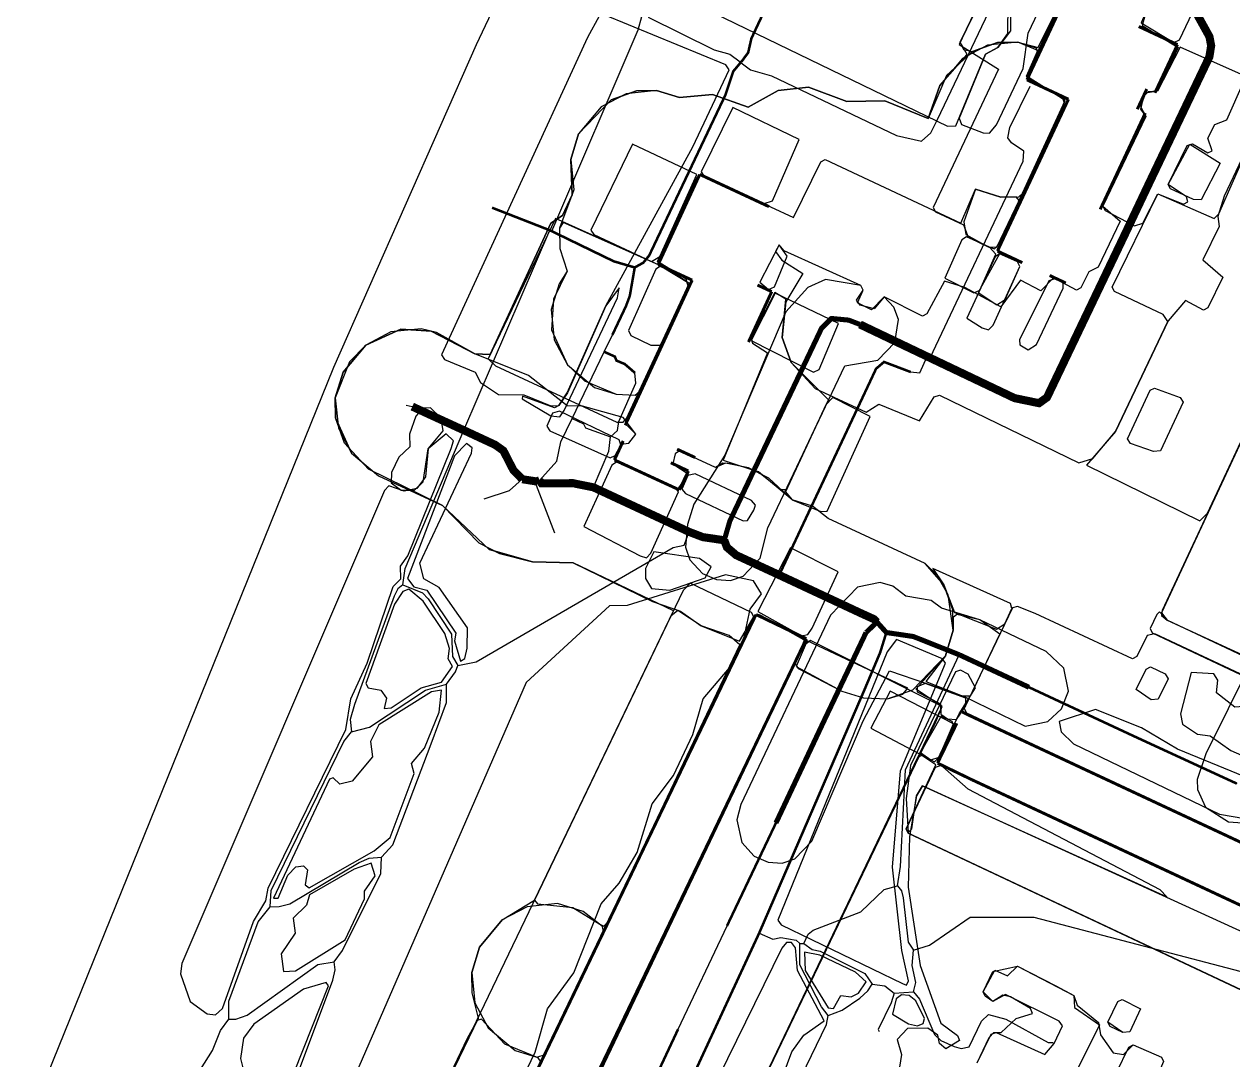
# Model space of a CAD drawing. Extents: x 1765 to 2708, y -3066 to -2278.
# Drawn here: x 1812.9 to 2051.6, y -2584.7 to -2380.2 of the extents above; entities that cross this region are included whole.
import ezdxf

# ---------------------------------------------------------------- set-up
doc = ezdxf.new("R2010")
doc.units = 0
for name, color, linetype in [('AN_AVTO_NIZKAYA', 2, 'CONTINUOUS'), ('AN_AVTO_ODIN', 4, 'CONTINUOUS'), ('AN_AVTO_VYSOKAYA', 1, 'CONTINUOUS'), ('AN_FASAD_BEZ_PODEZDA', 2, 'CONTINUOUS'), ('AN_FASAD_S_PODEZDOM', 3, 'CONTINUOUS'), ('AN_FASAD_TOREC', 40, 'CONTINUOUS'), ('AN_KONKURENCIYA', 6, 'CONTINUOUS'), ('AN_KONTROL_CHAST', 2, 'CONTINUOUS'), ('AN_KONTROL_DA', 3, 'CONTINUOUS'), ('AN_KONTROL_NET', 1, 'CONTINUOUS'), ('AN_OSI_DOROZHKA', 1, 'CONTINUOUS'), ('AN_OSI_PROEZD', 8, 'CONTINUOUS'), ('AN_OSI_TROTUAR', 30, 'CONTINUOUS'), ('AN_PESH_NIZKAYA', 2, 'CONTINUOUS'), ('AN_PESH_ODIN', 4, 'CONTINUOUS'), ('AN_PESH_VYSOKAYA', 1, 'CONTINUOUS'), ('AN_ZONA_AP', 5, 'CONTINUOUS'), ('AN_ZONA_AZH', 3, 'CONTINUOUS'), ('AN_ZONA_PP', 4, 'CONTINUOUS'), ('AN_ZONA_PZH', 2, 'CONTINUOUS'), ('AN_ZONA_PZH_TORCY', 40, 'CONTINUOUS'), ('ZEL_DEREVYA_ISPR', 94, 'CONTINUOUS'), ('ZEL_TRAVA_ISPR', 82, 'CONTINUOUS')]:
    doc.layers.add(name, color=color, linetype=linetype)

msp = doc.modelspace()

# ---------------------------------------------------------------- linework, layer by layer
at = {"layer": 'AN_AVTO_NIZKAYA', "const_width": 1}
for points in [[(1951.135, -2482.125), (1952.253, -2478.298), (1970.342, -2440.288), (1972.301, -2438.345), (1975.709, -2438.671), (1977.929, -2439.524)], [(1951.135, -2482.125), (1951.665, -2483.514), (1953.5, -2485.075), (1961.989, -2488.994)], [(1961.989, -2488.994), (1978.363, -2496.644)], [(1978.363, -2496.644), (1980.687, -2497.695), (1981.3, -2498.282)], [(1981.3, -2498.282), (1983.145, -2500.343)]]:
    msp.add_lwpolyline(points, dxfattribs=at)
at = {"layer": 'AN_AVTO_ODIN', "const_width": 0.5}
for points in [[(1954.498, -2387.703), (1955.859, -2385.872), (1956.498, -2383.057), (1970.273, -2353.744), (1971.734, -2351.912), (1973.512, -2350.873)], [(1933.463, -2428.278), (1935.144, -2427.341), (1936.313, -2425.915), (1951.338, -2394.274), (1952.936, -2389.537), (1954.302, -2387.907)], [(1954.298, -2387.707), (1954.498, -2387.703)], [(1954.302, -2387.907), (1954.298, -2387.707)], [(1931.727, -2435.92), (1932.484, -2433.902), (1933.463, -2428.278)], [(1929.048, -2441.58), (1931.727, -2435.92)], [(1958.014, -2559.717), (1978.693, -2511.945), (1981.929, -2504.271), (1983.145, -2500.343)], [(1983.145, -2500.343), (1988.465, -2501.128), (1997.548, -2504.734)], [(1997.548, -2504.734), (2011.293, -2511.141)], [(2011.293, -2511.141), (2032.215, -2520.894)], [(2032.215, -2520.894), (2052.325, -2530.164)], [(1941.955, -2594.381), (1958.014, -2559.717)]]:
    msp.add_lwpolyline(points, dxfattribs=at)
at = {"layer": 'AN_AVTO_VYSOKAYA', "const_width": 1.6}
for points in [[(2034.96, -2411.778), (2046.924, -2386.706), (2047.277, -2384.497), (2046.938, -2382.704), (2043.919, -2377.266), (2043.15, -2374.081)], [(2030.271, -2421.684), (2034.96, -2411.778)], [(1991.779, -2446.128), (2008.459, -2454.072), (2013.283, -2455.068), (2014.86, -2453.934), (2030.271, -2421.684)], [(1977.929, -2439.524), (1991.172, -2445.841)], [(1991.172, -2445.841), (1991.779, -2446.128)]]:
    msp.add_lwpolyline(points, dxfattribs=at)
at = {"layer": 'AN_FASAD_BEZ_PODEZDA', "const_width": 0.6}
for points in [[(2018.909, -2374.127), (2010.907, -2391.237)], [(2036.171, -2393.806), (2040.625, -2384.284)], [(2032.694, -2397.041), (2034.559, -2393.052)], [(2019.098, -2395.068), (2005.081, -2425.035)], [(2025.374, -2416.807), (2034.275, -2397.78)], [(1946.302, -2409.908), (1938.1, -2427.69)], [(1955.918, -2443), (1960.509, -2433.048)], [(1929.454, -2466.278), (1942.282, -2472.194)], [(1944.055, -2468.451), (1940.58, -2466.827)], [(1957.414, -2496.789), (1889.793, -2637.515)], [(1993.257, -2526.123), (2000, -2529.386)], [(2000, -2529.386), (2076.6, -2565.179)]]:
    msp.add_lwpolyline(points, dxfattribs=at)
at = {"layer": 'AN_FASAD_S_PODEZDOM', "const_width": 0.6}
for points in [[(1944.795, -2430.778), (1939.225, -2442.854)], [(1939.225, -2442.854), (1936.975, -2447.731)], [(1936.975, -2447.731), (1936.088, -2449.655)], [(1936.088, -2449.655), (1931.579, -2459.429)], [(1963.196, -2510.199), (1967.346, -2501.562)], [(1961.742, -2513.224), (1963.196, -2510.199)], [(1960.289, -2516.249), (1961.742, -2513.224)], [(1953.679, -2530.004), (1960.289, -2516.249)], [(2000, -2516.935), (1998.138, -2516.034)], [(2004.485, -2519.03), (2000, -2516.935)], [(2009.871, -2521.547), (2004.485, -2519.03)], [(2025.441, -2528.82), (2009.871, -2521.547)], [(2030.827, -2531.336), (2025.441, -2528.82)], [(1952.225, -2533.029), (1953.679, -2530.004)], [(2045.363, -2538.127), (2030.827, -2531.336)], [(1950.772, -2536.054), (1952.225, -2533.029)], [(1943.915, -2550.325), (1950.772, -2536.054)], [(2050.749, -2540.643), (2045.363, -2538.127)], [(2066.232, -2547.876), (2050.749, -2540.643)], [(1942.461, -2553.35), (1943.915, -2550.325)], [(1941.008, -2556.375), (1942.461, -2553.35)], [(1934.148, -2570.652), (1941.008, -2556.375)], [(1932.693, -2573.677), (1934.148, -2570.652)], [(1931.24, -2576.702), (1932.693, -2573.677)], [(1924.506, -2590.718), (1931.24, -2576.702)]]:
    msp.add_lwpolyline(points, dxfattribs=at)
at = {"layer": 'AN_FASAD_TOREC', "const_width": 0.6}
for points in [[(2040.625, -2384.284), (2032.973, -2380.705)], [(2010.907, -2391.237), (2019.098, -2395.068)], [(1959.975, -2416.272), (1946.302, -2409.908)], [(2005.081, -2425.035), (2009.998, -2427.335)], [(1938.1, -2427.69), (1944.795, -2430.778)], [(1960.509, -2433.048), (1957.702, -2431.753)], [(2015.388, -2429.856), (2018.573, -2431.346)], [(1931.188, -2462.517), (1929.454, -2466.278)], [(1941.82, -2464.153), (1945.4, -2465.804)], [(1942.282, -2472.194), (1944.055, -2468.451)], [(1967.346, -2501.562), (1957.414, -2496.789)], [(1997.057, -2518.268), (1993.257, -2526.123)]]:
    msp.add_lwpolyline(points, dxfattribs=at)
at = {"layer": 'AN_KONKURENCIYA'}
for points in [[(1929.822, -2453.291), (1933.577, -2453.46), (1934.478, -2452.69), (1944.191, -2431.469), (1940.045, -2428.64), (1919.335, -2419.416), (1918.608, -2420.516), (1918.695, -2424.516), (1920.125, -2428.987), (1918.513, -2431.523), (1916.954, -2436.56), (1917.584, -2442.549), (1920.192, -2447.496), (1923.512, -2450.676)], [(1978.643, -2513.268), (1983.398, -2513.415), (1986.38, -2512.517), (1987.355, -2511.328), (1967.519, -2502.002), (1965.335, -2507.052), (1974.362, -2511.943)]]:
    msp.add_lwpolyline(points, close=True, dxfattribs=at)
at = {"layer": 'AN_KONTROL_CHAST'}
for points in [[(1998.389, -2385.274), (2000.148, -2385.653), (2005.112, -2383.878), (2009.112, -2383.792), (2013.138, -2384.872), (2018.33, -2374.338), (2005.274, -2368.2), (1997.69, -2383.789)], [(2003.232, -2424.19), (2004.985, -2424.277), (2009.371, -2415.053), (2008.771, -2414.315), (2005.771, -2414.38), (2000.735, -2412.821), (1998.457, -2419.291), (1998.844, -2421.784)], [(2004.98, -2435.658), (2006.625, -2434.622), (2009.485, -2428.057), (2009.05, -2427.191), (2005.512, -2425.558), (2001.259, -2433.237)], [(1962.245, -2472.1), (1963.37, -2472.076), (1971.701, -2454.387), (1964.372, -2447.041), (1962.597, -2442.077), (1963.268, -2434.559), (1961.155, -2433.228), (1956.43, -2442.21), (1956.743, -2443.204), (1959.661, -2445.142), (1950.948, -2466.341), (1957.917, -2468.609)], [(1926.58, -2557.915), (1927.339, -2558.316), (1928.236, -2557.379), (1954.237, -2502.789), (1952.112, -2500.917), (1946.569, -2499.036), (1942, -2495.967), (1940.607, -2497.081), (1913.638, -2553.192), (1914.237, -2553.93), (1921.256, -2554.612)], [(1998.144, -2512.846), (1999.769, -2512.811), (2005.552, -2500.68), (2001.572, -2497.848), (1997.046, -2496.778), (1996.309, -2497.378), (1996.363, -2499.878), (1994.804, -2504.914), (1990.912, -2510.001)], [(1991.913, -2525.487), (1992.672, -2525.846), (1993.569, -2524.951), (1996.44, -2518.886), (1996.127, -2517.892), (1993.978, -2516.855), (1989.881, -2524.03)], [(2069.095, -2578.348), (2070.751, -2577.812), (2076.451, -2565.683), (2075.556, -2564.785), (1994.187, -2526.522), (1992.779, -2526.969), (1987.038, -2539.1), (1987.474, -2539.966)], [(1891.166, -2632.219), (1892.822, -2631.683), (1914.996, -2585.18), (1914.393, -2584.276), (1907.831, -2581.582), (1903.223, -2576.679), (1902.353, -2576.948), (1900.387, -2580.493), (1878.691, -2625.985), (1879.295, -2626.889)]]:
    msp.add_lwpolyline(points, close=True, dxfattribs=at)
at = {"layer": 'AN_KONTROL_DA'}
for points in [[(2034.874, -2375.982), (2033.638, -2380.511), (2040.735, -2384.86), (2036.71, -2393.451), (2034.837, -2393.575), (2033.94, -2394.511), (2033.327, -2397.026), (2034.36, -2398.504), (2025.904, -2416.196), (2029.303, -2419.124), (2024.955, -2428.223), (2023.099, -2429.139), (2021.541, -2432.299), (2020.675, -2432.734), (2016.121, -2430.332), (2013.675, -2432.886), (2009.628, -2430.805), (2005.739, -2436.059), (1998.653, -2432.21), (1994.624, -2430.963), (1991.137, -2437.458), (1990.271, -2437.894), (1982.684, -2434.056), (1980.734, -2436.432), (1977.968, -2435.742), (1977.28, -2434.756), (1978.57, -2432.727), (1978.134, -2431.861), (1962.978, -2424.976), (1961.952, -2423.831), (1961.229, -2425.098), (1962.517, -2426.821), (1966.66, -2429.483), (1963.279, -2435.059), (1962.597, -2442.077), (1964.372, -2447.041), (1969.069, -2452.192), (1979.174, -2456.81), (1981.641, -2455.256), (1989.717, -2458.583), (1992.616, -2453.81), (1993.61, -2453.496), (2021.162, -2466.825), (2023.896, -2466.016), (2028.366, -2460.666), (2038.735, -2438.931), (2037.788, -2437.534), (2028.186, -2433.031), (2027.75, -2432.165), (2036.773, -2413.71), (2047.885, -2418.639), (2048.782, -2417.703), (2057.049, -2399.015)], [(1927.331, -2654.449), (1992.918, -2517.962), (1994.187, -2514.933), (1988.944, -2511.544), (1994.804, -2504.914), (1996.363, -2499.878), (1995.378, -2492.896), (1993.125, -2488.942), (1990.826, -2486.741), (1971.623, -2477.817), (1968.569, -2475.382), (1964.54, -2474.135), (1957.917, -2468.609), (1952.881, -2467.05), (1950.877, -2466.926), (1949.395, -2467.792), (1942.319, -2464.443), (1941.415, -2465.046), (1940.958, -2467.057), (1944.002, -2468.993), (1941.981, -2471.954), (1930.873, -2467.192), (1929.425, -2465.806), (1930.785, -2463.15), (1932.283, -2462.993), (1933.662, -2461.212), (1931.785, -2459.251), (1931.763, -2458.251), (1944.191, -2431.469), (1937.927, -2427.102), (1945.779, -2410.424), (1946.645, -2409.988), (1964.836, -2418.391), (1970.227, -2407.394), (1971.093, -2406.958), (1997.879, -2419.553), (2000.735, -2412.821), (2005.771, -2414.38), (2009.271, -2414.304), (2010.172, -2413.535), (2018.294, -2395.85), (2017.847, -2394.442), (2011.277, -2391.374), (2010.842, -2390.508), (2013.067, -2385.457), (2009.112, -2383.792), (2003.123, -2384.422), (1998.177, -2387.03), (1993.706, -2392.379), (1991.428, -2398.848), (1982.849, -2395.365), (1975.348, -2395.527), (1967.783, -2392.689), (1961.793, -2393.319), (1955.862, -2396.615), (1948.803, -2394.1), (1942.314, -2394.74), (1937.781, -2393.337), (1933.781, -2393.424), (1928.817, -2395.199), (1922.375, -2401.925), (1920.817, -2406.961), (1921.135, -2413.958), (1919.221, -2418.001), (1916.92, -2419.552), (1904.89, -2445.45), (1901.885, -2445.306), (1893.284, -2440.823), (1887.272, -2440.453), (1880.337, -2443.604), (1875.867, -2448.954), (1874.308, -2453.99), (1874.394, -2457.99), (1877.546, -2464.926), (1882.895, -2469.396), (1895.529, -2475.293), (1904.721, -2483.932), (1913.279, -2486.415), (1921.286, -2486.576), (1936.96, -2494.241), (1942.504, -2496.122), (1946.569, -2499.036), (1954.137, -2502.041), (1957.032, -2497.101), (1958.026, -2496.788), (1967.227, -2502.008), (1910.596, -2620.793)], [(2083.933, -2396.808), (2037.634, -2495.985), (2037.488, -2496.988), (2038.592, -2497.882), (2062.593, -2508.952)]]:
    msp.add_lwpolyline(points, dxfattribs=at)
for points in [[(2043.802, -2414.892), (2039.254, -2412.781), (2038.819, -2411.915), (2043.064, -2403.903), (2049.066, -2407.692), (2045.303, -2414.902)], [(2080.588, -2554.588), (2081.744, -2554.062), (2093.705, -2528.791), (2093.257, -2527.383), (2036.149, -2500.602), (2034.655, -2500.926), (2032.619, -2505.098), (2031.753, -2505.533), (2012.551, -2496.61), (2009.018, -2495.185), (2008.024, -2495.499), (1998.531, -2515.339), (1998.967, -2516.205)], [(2035.43, -2513.625), (2032.468, -2511.604), (2034.423, -2507.56), (2035.29, -2507.124), (2038.195, -2508.479), (2038.759, -2509.467), (2036.803, -2513.512)], [(1914.141, -2584.198), (1915.797, -2583.662), (1927.279, -2559.401), (1927.09, -2558.404), (1923.274, -2555.402), (1918.237, -2553.843), (1912.248, -2554.473), (1907.302, -2557.081), (1902.831, -2562.43), (1901.273, -2567.467), (1901.902, -2573.456), (1904.511, -2578.403), (1909.86, -2582.873)]]:
    msp.add_lwpolyline(points, close=True, dxfattribs=at)
at = {"layer": 'AN_KONTROL_NET'}
for points in [[(1930.379, -2324.711), (1902.152, -2384.352), (1874.012, -2447.993), (1812.905, -2598.892)], [(1879.17, -2624.974), (1902.634, -2576.442), (1901.359, -2571.467), (1901.273, -2567.467), (1902.831, -2562.43), (1907.302, -2557.081), (1913.638, -2553.192), (1941.085, -2496.07), (1921.286, -2486.576), (1913.279, -2486.415), (1904.721, -2483.932), (1895.529, -2475.293), (1880.866, -2468.106), (1876.169, -2462.954), (1874.394, -2457.99), (1874.308, -2453.99), (1875.867, -2448.954), (1880.337, -2443.604), (1887.272, -2440.453), (1893.284, -2440.823), (1901.885, -2445.306), (1904.89, -2445.45), (1916.92, -2419.552), (1919.221, -2418.001), (1921.135, -2413.958), (1920.817, -2406.961), (1922.375, -2401.925), (1928.817, -2395.199), (1933.781, -2393.424), (1937.781, -2393.337), (1942.314, -2394.74), (1948.803, -2394.1), (1955.862, -2396.615), (1961.793, -2393.319), (1967.783, -2392.689), (1975.348, -2395.527), (1982.849, -2395.365), (1991.428, -2398.848), (1993.706, -2392.379), (1999.077, -2386.26), (1997.69, -2383.789), (2005.274, -2368.2)], [(2058.006, -2396.993), (2049.873, -2414.178), (2048.626, -2418.207), (2048.836, -2420.203), (2045.643, -2426.775), (2049.552, -2430.193), (2046.64, -2436.259), (2045.774, -2436.694), (2042.231, -2434.77), (2038.816, -2438.804), (2028.366, -2460.666), (2022.673, -2467.293), (2045.047, -2478.315), (2046.557, -2476.782), (2083.933, -2396.808)], [(2068.844, -2578.27), (1987.474, -2539.966), (1987.038, -2539.1), (1992.935, -2526.466), (1990.144, -2524.608), (1989.278, -2525.044), (1927.331, -2654.449)], [(2001.044, -2585.321), (2003.839, -2579.633), (2004.833, -2579.32), (2014.431, -2583.615), (2016.302, -2581.49), (2017.893, -2577.954), (2017.29, -2577.05), (2006.671, -2571.776), (2004.199, -2573.164), (2002.677, -2572.154), (2002.241, -2571.288), (2004.566, -2566.986), (2007.092, -2568.098), (2009.052, -2566.222), (2016.639, -2570.06), (2020.183, -2572.026), (2020.318, -2574.399), (2025.227, -2577.795), (2018.196, -2591.954)]]:
    msp.add_lwpolyline(points, dxfattribs=at)
for points in [[(2000.426, -2433.255), (2001.582, -2432.73), (2004.764, -2425.658), (2003.484, -2424.268), (1998.936, -2422.198), (1998.032, -2422.802), (1994.694, -2430.378)], [(2035.871, -2464.59), (2031.335, -2463.02), (2030.732, -2462.116), (2035.235, -2452.514), (2036.101, -2452.078), (2041.145, -2453.97), (2041.748, -2454.874), (2037.245, -2464.477)], [(1970.218, -2476.43), (1971.468, -2476.403), (1979.943, -2457.71), (1972.608, -2453.95), (1971.222, -2455.398), (1963.256, -2472.579), (1964.54, -2474.135)], [(2004.863, -2499.694), (2006.508, -2498.658), (2007.944, -2495.626), (2007.63, -2494.632), (1992.348, -2487.708), (1994.501, -2490.913), (1996.62, -2496.371)], [(2053.082, -2508.658), (2054.727, -2507.622), (2054.892, -2505.617), (2038.592, -2497.882), (2037.056, -2496.247), (2036.566, -2496.758), (2035.209, -2499.539), (2035.645, -2500.405)], [(1995.241, -2517.411), (1996.994, -2517.498), (1998.854, -2514.832), (1998.821, -2513.332), (1990.837, -2510.419), (1989.225, -2511.038), (1989.247, -2512.038), (1993.843, -2514.44), (1993.886, -2516.44)], [(2029.845, -2579.28), (2026.883, -2577.259), (2028.838, -2573.215), (2029.705, -2572.779), (2033.329, -2574.619), (2031.218, -2579.167)], [(2034.094, -2590.694), (2028.599, -2587.227), (2031.033, -2582.172), (2031.899, -2581.737), (2037.454, -2584.16), (2037.89, -2585.026), (2035.467, -2590.581)]]:
    msp.add_lwpolyline(points, close=True, dxfattribs=at)
at = {"layer": 'AN_OSI_DOROZHKA'}
for points in [[(1917.1, -2421.128), (1934.15, -2381.339), (1934.893, -2378.721)], [(1991.779, -2446.128), (2010.15, -2407.311), (2010.307, -2405.307), (2007.87, -2403.658), (2007.148, -2402.673), (2007.505, -2400.665), (2011.53, -2392.473)], [(1899.74, -2460.423), (1916.696, -2420.936)], [(1927.419, -2444.917), (1929.541, -2445.872), (1929.858, -2446.666), (1931.473, -2447.331), (1933.512, -2449.088)], [(1987.937, -2448.912), (1989.741, -2449.074), (1991.172, -2445.841)], [(1961.989, -2488.994), (1981.119, -2448.259), (1982.691, -2446.925), (1987.937, -2448.912)], [(1928.682, -2461.699), (1930.056, -2460.469), (1930.317, -2458.662), (1933.656, -2451.086), (1933.512, -2449.088)], [(1921.1, -2458.061), (1923.324, -2459.113), (1923.741, -2459.905), (1928.682, -2461.699)], [(1887.691, -2490.899), (1888.122, -2487.688), (1899.74, -2460.423)], [(1925.296, -2471.677), (1928.343, -2464.508), (1928.682, -2461.699)], [(1898.542, -2506.873), (1902.127, -2506.096), (1941.06, -2483.543), (1943.252, -2483.095), (1944.196, -2480.474)], [(1887.691, -2490.899), (1886.709, -2491.721), (1885.939, -2493.138), (1878.097, -2514.519), (1877.261, -2517.538), (1877.513, -2519.934)], [(1887.691, -2490.899), (1891.528, -2492.517), (1892.654, -2493.694), (1897.308, -2500.697), (1897.503, -2505.095), (1898.542, -2506.873)], [(1979.143, -2500.329), (1981.3, -2498.282)], [(1985.326, -2550.322), (1985.944, -2546.506), (1986.933, -2527.475), (1997.548, -2504.734)], [(1896.32, -2510.523), (1898.068, -2508.084), (1898.542, -2506.873)], [(1877.513, -2519.934), (1881.096, -2519.056), (1892.143, -2511.714), (1896.32, -2510.523)], [(1883.452, -2544.719), (1885.7, -2542.269), (1893.272, -2522.295), (1896.298, -2514.126), (1896.32, -2510.523)], [(1861.451, -2554.499), (1861.682, -2551.293), (1876.054, -2521.867), (1877.513, -2519.934)], [(1861.451, -2554.499), (1863.251, -2554.46), (1865.341, -2553.915), (1879.071, -2545.714), (1881.054, -2544.871), (1883.452, -2544.719)], [(1874.092, -2565.332), (1875.744, -2563.095), (1883.321, -2547.923), (1883.452, -2544.719)], [(1966.862, -2561.727), (1967.723, -2559.907), (1968.706, -2559.085), (1978.133, -2555.48), (1982.741, -2551.078), (1985.326, -2550.322)], [(1985.326, -2550.322), (1986.147, -2551.305), (1986.478, -2552.698), (1987.468, -2561.481), (1988.502, -2563.06)], [(1853.326, -2576.686), (1853.348, -2573.084), (1859.114, -2557.451), (1861.451, -2554.499)], [(1988.502, -2563.06), (1991.683, -2562.091), (1999.667, -2556.515), (2012.274, -2556.543), (2076.069, -2573.274), (2080.071, -2573.288)], [(1958.014, -2559.717), (1960.74, -2560.858), (1962.334, -2560.524), (1965.347, -2561.059), (1966.062, -2561.744)], [(1971.672, -2575.93), (1970.335, -2574.258), (1966.053, -2565.946), (1966.062, -2561.744)], [(1966.062, -2561.744), (1966.862, -2561.727)], [(1966.862, -2561.727), (1968.488, -2562.892), (1970.097, -2563.257), (1978.897, -2567.67), (1980.342, -2569.74)], [(1988.48, -2571.265), (1988.941, -2569.454), (1988.267, -2566.067), (1988.502, -2563.06)], [(1853.326, -2576.686), (1854.726, -2576.656), (1856.911, -2575.908), (1870.902, -2565.901), (1874.092, -2565.332)], [(1856.672, -2611.132), (1857.855, -2610.306), (1858.729, -2609.086), (1864.316, -2594.458), (1873.87, -2568.939), (1874.326, -2566.928), (1874.092, -2565.332)], [(1971.672, -2575.93), (1974.45, -2574.87), (1977.901, -2572.494), (1979.47, -2571.059), (1980.342, -2569.74)], [(1980.342, -2569.74), (1982.851, -2570.086), (1984.684, -2571.547)], [(1984.684, -2571.547), (1984.125, -2573.46), (1981.537, -2578.718), (1981.746, -2579.114)], [(1984.684, -2571.547), (1988.48, -2571.265)], [(1988.48, -2571.265), (1989.712, -2572.739), (1992.663, -2579.679), (1993.889, -2580.853), (1996.518, -2582.097), (1997.926, -2582.466), (1999.52, -2582.132), (2001.912, -2577.078), (2003.284, -2575.747), (2006.706, -2576.674), (2015.11, -2581.295), (2016.11, -2581.273)], [(1845.707, -2589.858), (1850.058, -2582.86), (1851.674, -2578.923), (1853.326, -2576.686)], [(1960.918, -2596.873), (1962.499, -2595.939), (1971.31, -2577.739), (1971.672, -2575.93)]]:
    msp.add_lwpolyline(points, dxfattribs=at)
at = {"layer": 'AN_OSI_PROEZD'}
for points in [[(1954.498, -2387.703), (1955.859, -2385.872), (1956.498, -2383.057), (1970.273, -2353.744), (1971.734, -2351.912), (1973.512, -2350.873)], [(1954.502, -2387.903), (1956.332, -2389.264), (1960.461, -2390.475), (1985.128, -2402.249), (1990.054, -2403.343), (1991.92, -2401.702), (1993.263, -2399.071), (2006.087, -2372.08), (2007.292, -2367.652)], [(2034.96, -2411.778), (2046.924, -2386.706), (2047.277, -2384.497), (2046.938, -2382.704), (2043.919, -2377.266), (2043.15, -2374.081)], [(1936.098, -2378.895), (1949.143, -2385.317), (1952.263, -2386.15), (1954.298, -2387.707)], [(1933.463, -2428.278), (1935.144, -2427.341), (1936.313, -2425.915), (1951.338, -2394.274), (1952.936, -2389.537), (1954.302, -2387.907)], [(1954.298, -2387.707), (1954.498, -2387.703)], [(1954.302, -2387.907), (1954.298, -2387.707)], [(1954.302, -2387.907), (1954.502, -2387.903)], [(1954.502, -2387.903), (1954.498, -2387.703)], [(2030.271, -2421.684), (2034.96, -2411.778)], [(1905.293, -2416.48), (1916.696, -2420.936)], [(1916.696, -2420.936), (1917.1, -2421.128)], [(1917.1, -2421.128), (1929.335, -2427.067), (1933.463, -2428.278)], [(1991.779, -2446.128), (2008.459, -2454.072), (2013.283, -2455.068), (2014.86, -2453.934), (2030.271, -2421.684)], [(1931.727, -2435.92), (1932.484, -2433.902), (1933.463, -2428.278)], [(1929.048, -2441.58), (1931.727, -2435.92)], [(1951.135, -2482.125), (1952.253, -2478.298), (1970.342, -2440.288), (1972.301, -2438.345), (1975.709, -2438.671), (1977.929, -2439.524)], [(1977.929, -2439.524), (1991.172, -2445.841)], [(1927.419, -2444.917), (1929.048, -2441.58)], [(1921.1, -2458.061), (1927.419, -2444.917)], [(1991.172, -2445.841), (1991.779, -2446.128)], [(1888.327, -2455.467), (1889.533, -2455.741)], [(1889.533, -2455.741), (1899.74, -2460.423)], [(1914.661, -2470.306), (1918.081, -2466.53), (1918.899, -2462.711), (1921.1, -2458.061)], [(1899.74, -2460.423), (1905.905, -2463.292), (1907.531, -2464.457), (1909.515, -2468.316), (1911.254, -2470.08)], [(1903.734, -2473.944), (1908.701, -2472.336), (1911.254, -2470.08)], [(1911.254, -2470.08), (1914.065, -2470.519)], [(1914.065, -2470.519), (1914.661, -2470.306)], [(1917.688, -2480.746), (1914.082, -2471.319), (1914.065, -2470.519)], [(1914.661, -2470.306), (1915.074, -2470.898), (1921.276, -2470.864), (1925.296, -2471.677)], [(1925.296, -2471.677), (1944.196, -2480.474)], [(1944.196, -2480.474), (1946.92, -2481.515), (1951.135, -2482.125)], [(1951.135, -2482.125), (1951.665, -2483.514), (1953.5, -2485.075), (1961.989, -2488.994)], [(1961.989, -2488.994), (1978.363, -2496.644)], [(1978.363, -2496.644), (1980.687, -2497.695), (1981.3, -2498.282)], [(1981.3, -2498.282), (1983.145, -2500.343)], [(1958.014, -2559.717), (1978.693, -2511.945), (1981.929, -2504.271), (1983.145, -2500.343)], [(1983.145, -2500.343), (1988.465, -2501.128), (1997.548, -2504.734)], [(1997.548, -2504.734), (2011.293, -2511.141)], [(2011.293, -2511.141), (2032.215, -2520.894)], [(2032.215, -2520.894), (2052.325, -2530.164)], [(1941.955, -2594.381), (1958.014, -2559.717)]]:
    msp.add_lwpolyline(points, dxfattribs=at)
at = {"layer": 'AN_OSI_TROTUAR'}
for points in [[(1970.72, -2518.02), (1979.143, -2500.329)], [(1961.346, -2537.933), (1970.72, -2518.02)], [(1951.679, -2558.253), (1961.346, -2537.933)], [(1942.015, -2578.672), (1951.679, -2558.253)], [(1936.511, -2592.498), (1936.851, -2589.689), (1942.015, -2578.672)]]:
    msp.add_lwpolyline(points, dxfattribs=at)
at = {"layer": 'AN_PESH_NIZKAYA', "const_width": 1}
for points in [[(1979.143, -2500.329), (1981.3, -2498.282)], [(1981.3, -2498.282), (1983.145, -2500.343)], [(1970.72, -2518.02), (1979.143, -2500.329)], [(1983.145, -2500.343), (1988.465, -2501.128), (1997.548, -2504.734)], [(1997.548, -2504.734), (2011.293, -2511.141)], [(1961.346, -2537.933), (1970.72, -2518.02)]]:
    msp.add_lwpolyline(points, dxfattribs=at)
at = {"layer": 'AN_PESH_ODIN', "const_width": 0.5}
for points in [[(1905.293, -2416.48), (1916.696, -2420.936)], [(1916.696, -2420.936), (1917.1, -2421.128)], [(1917.1, -2421.128), (1929.335, -2427.067), (1933.463, -2428.278)], [(1931.727, -2435.92), (1932.484, -2433.902), (1933.463, -2428.278)], [(1927.419, -2444.917), (1929.541, -2445.872), (1929.858, -2446.666), (1931.473, -2447.331), (1933.512, -2449.088)], [(1961.989, -2488.994), (1981.119, -2448.259), (1982.691, -2446.925), (1987.937, -2448.912)], [(2011.293, -2511.141), (2032.215, -2520.894)], [(1951.679, -2558.253), (1961.346, -2537.933)], [(1936.511, -2592.498), (1936.851, -2589.689), (1942.015, -2578.672)]]:
    msp.add_lwpolyline(points, dxfattribs=at)
at = {"layer": 'AN_PESH_VYSOKAYA', "const_width": 1.6}
for points in [[(1889.533, -2455.741), (1899.74, -2460.423)], [(1899.74, -2460.423), (1905.905, -2463.292), (1907.531, -2464.457), (1909.515, -2468.316), (1911.254, -2470.08)], [(1911.254, -2470.08), (1914.065, -2470.519)], [(1914.065, -2470.519), (1914.661, -2470.306)], [(1914.661, -2470.306), (1915.074, -2470.898), (1921.276, -2470.864), (1925.296, -2471.677)], [(1925.296, -2471.677), (1944.196, -2480.474)], [(1944.196, -2480.474), (1946.92, -2481.515), (1951.135, -2482.125)], [(1951.135, -2482.125), (1951.665, -2483.514), (1953.5, -2485.075), (1961.989, -2488.994)], [(1961.989, -2488.994), (1978.363, -2496.644)], [(1978.363, -2496.644), (1980.687, -2497.695), (1981.3, -2498.282)]]:
    msp.add_lwpolyline(points, dxfattribs=at)
at = {"layer": 'AN_ZONA_AP'}
msp.add_lwpolyline([(2034.874, -2375.982), (2033.638, -2380.511), (2040.735, -2384.86), (2036.71, -2393.451), (2034.837, -2393.575), (2033.94, -2394.511), (2033.327, -2397.026), (2034.36, -2398.504), (2025.904, -2416.196), (2029.303, -2419.124), (2024.955, -2428.223), (2023.099, -2429.139), (2021.541, -2432.299), (2020.675, -2432.734), (2016.121, -2430.332), (2013.675, -2432.886), (2009.628, -2430.805), (2005.739, -2436.059), (1998.653, -2432.21), (1994.624, -2430.963), (1991.137, -2437.458), (1990.271, -2437.894), (1982.684, -2434.056), (1980.734, -2436.432), (1977.968, -2435.742), (1977.28, -2434.756), (1978.57, -2432.727), (1978.134, -2431.861), (1962.978, -2424.976), (1961.952, -2423.831), (1961.229, -2425.098), (1962.517, -2426.821), (1966.66, -2429.483), (1963.279, -2435.059), (1962.597, -2442.077), (1964.372, -2447.041), (1969.069, -2452.192), (1979.174, -2456.81), (1981.641, -2455.256), (1989.717, -2458.583), (1992.616, -2453.81), (1993.61, -2453.496), (2021.162, -2466.825), (2023.896, -2466.016), (2028.366, -2460.666), (2038.735, -2438.931), (2037.788, -2437.534), (2028.186, -2433.031), (2027.75, -2432.165), (2036.773, -2413.71), (2047.885, -2418.639), (2048.782, -2417.703), (2057.049, -2399.015)], dxfattribs=at)
for points in [[(1929.822, -2453.291), (1933.577, -2453.46), (1934.478, -2452.69), (1944.036, -2431.973), (1943.588, -2430.565), (1937.927, -2427.102), (1945.779, -2410.424), (1946.645, -2409.988), (1964.836, -2418.391), (1970.227, -2407.394), (1971.093, -2406.958), (1997.879, -2419.553), (2000.735, -2412.821), (2005.771, -2414.38), (2009.271, -2414.304), (2010.172, -2413.535), (2018.294, -2395.85), (2017.847, -2394.442), (2011.019, -2391.005), (2013.078, -2385.957), (2012.765, -2384.964), (2009.112, -2383.792), (2005.112, -2383.878), (2000.148, -2385.653), (1994.997, -2390.35), (1991.428, -2398.848), (1982.849, -2395.365), (1975.348, -2395.527), (1967.783, -2392.689), (1961.793, -2393.319), (1955.862, -2396.615), (1948.803, -2394.1), (1942.314, -2394.74), (1937.781, -2393.337), (1931.792, -2393.967), (1926.845, -2396.575), (1922.375, -2401.925), (1920.817, -2406.961), (1921.446, -2412.95), (1918.608, -2420.516), (1918.695, -2424.516), (1920.125, -2428.987), (1917.411, -2434.549), (1917.04, -2440.56), (1920.192, -2447.496), (1925.541, -2451.966)], [(2043.802, -2414.892), (2039.254, -2412.781), (2038.819, -2411.915), (2043.064, -2403.903), (2049.066, -2407.692), (2045.303, -2414.902)], [(1978.643, -2513.268), (1983.398, -2513.415), (1988.363, -2511.64), (1994.804, -2504.914), (1996.363, -2499.878), (1996.276, -2495.878), (1994.501, -2490.913), (1990.826, -2486.741), (1971.623, -2477.817), (1968.569, -2475.382), (1964.54, -2474.135), (1959.946, -2469.899), (1955.899, -2467.818), (1951.377, -2466.916), (1949.395, -2467.792), (1942.319, -2464.443), (1941.415, -2465.046), (1940.958, -2467.057), (1944.002, -2468.993), (1941.981, -2471.954), (1930.873, -2467.192), (1929.425, -2465.806), (1930.785, -2463.15), (1932.283, -2462.993), (1933.662, -2461.212), (1931.172, -2457.889), (1923.12, -2455.687), (1920.116, -2455.585), (1912.483, -2449.58), (1901.885, -2445.306), (1894.291, -2441.135), (1891.273, -2440.366), (1885.283, -2440.996), (1880.337, -2443.604), (1877.157, -2446.925), (1874.308, -2453.99), (1874.938, -2459.979), (1877.546, -2464.926), (1882.895, -2469.396), (1895.529, -2475.293), (1902.692, -2482.642), (1906.739, -2484.722), (1913.279, -2486.415), (1921.286, -2486.576), (1936.96, -2494.241), (1942.504, -2496.122), (1946.569, -2499.036), (1954.137, -2502.041), (1957.032, -2497.101), (1958.026, -2496.788), (1967.049, -2501.512), (1965.157, -2506.555), (1965.76, -2507.459), (1974.362, -2511.943)], [(1914.141, -2584.198), (1915.797, -2583.662), (1927.279, -2559.401), (1927.09, -2558.404), (1923.274, -2555.402), (1918.237, -2553.843), (1912.248, -2554.473), (1907.302, -2557.081), (1902.831, -2562.43), (1901.273, -2567.467), (1901.902, -2573.456), (1904.511, -2578.403), (1909.86, -2582.873)]]:
    msp.add_lwpolyline(points, close=True, dxfattribs=at)
at = {"layer": 'AN_ZONA_AZH'}
for points in [[(2062.593, -2508.952), (2063.852, -2509.342), (2064.749, -2508.405), (2110.957, -2408.856), (2084.923, -2396.328), (2083.529, -2397.442), (2037.478, -2496.488), (2038.592, -2497.882)], [(1929.941, -2458.791), (1931.193, -2458.847), (1932.086, -2457.744), (1944.191, -2431.469), (1940.045, -2428.64), (1917.817, -2418.615), (1904.492, -2446.334), (1905.939, -2447.72)], [(2080.588, -2554.588), (2081.744, -2554.062), (2093.705, -2528.791), (2093.257, -2527.383), (2036.149, -2500.602), (2034.655, -2500.926), (2032.619, -2505.098), (2031.753, -2505.533), (2012.551, -2496.61), (2009.018, -2495.185), (2008.024, -2495.499), (1998.531, -2515.339), (1998.967, -2516.205)], [(1926.176, -2654.975), (1927.331, -2654.449), (1994.187, -2514.933), (1968.142, -2501.905), (1966.748, -2503.019), (1910.596, -2620.793), (1900.038, -2641.532), (1900.518, -2642.522), (1906.717, -2645.807)], [(2035.43, -2513.625), (2032.468, -2511.604), (2034.423, -2507.56), (2035.29, -2507.124), (2038.195, -2508.479), (2038.759, -2509.467), (2036.803, -2513.512)]]:
    msp.add_lwpolyline(points, close=True, dxfattribs=at)
at = {"layer": 'AN_ZONA_PP'}
for points in [[(1949.622, -2489.882), (1952.378, -2490.073), (1954.86, -2489.185), (1958.203, -2485.695), (1959.74, -2479.658), (1974.974, -2447.688), (1981.454, -2446.589), (1984.797, -2443.098), (1985.533, -2438.58), (1984.646, -2436.098), (1982.684, -2434.056), (1980.238, -2436.61), (1977.457, -2435.252), (1978.57, -2432.727), (1978.134, -2431.861), (1971.104, -2430.637), (1967.636, -2432.213), (1963.322, -2437.059), (1951.26, -2465.334), (1945.131, -2474.971), (1943.884, -2479), (1943.482, -2483.511), (1944.369, -2485.994), (1946.845, -2488.691)], [(2050.708, -2537.724), (2053.464, -2537.915), (2055.946, -2537.027), (2058.644, -2534.551), (2068.357, -2513.33), (2068.033, -2511.836), (2064.271, -2509.416), (2081.494, -2473.025), (2081.639, -2472.022), (2080.025, -2470.639), (2075.507, -2469.903), (2072.039, -2471.479), (2069.682, -2474.281), (2059.511, -2497.513), (2046.25, -2524.313), (2044.524, -2529.353), (2044.568, -2531.353), (2046.143, -2534.821)], [(1959.833, -2545.691), (1962.589, -2545.881), (1965.071, -2544.994), (1968.414, -2541.503), (1978.573, -2517.771), (1983.779, -2507.904), (1998.396, -2512.924), (2010.529, -2518.832), (2015.012, -2517.901), (2017.71, -2515.425), (2019.134, -2511.892), (2018.203, -2507.41), (2014.713, -2504.067), (2001.572, -2497.848), (1994.017, -2495.51), (1991.985, -2494.053), (1986.963, -2493.161), (1984.419, -2491.215), (1981.901, -2490.435), (1977.419, -2491.366), (1972.119, -2496.9), (1954.418, -2534.302), (1953.649, -2537.32), (1954.58, -2541.802), (1957.056, -2544.5)]]:
    msp.add_lwpolyline(points, close=True, dxfattribs=at)
at = {"layer": 'AN_ZONA_PZH'}
for points in [[(2003.232, -2424.19), (2004.491, -2424.58), (2005.388, -2423.643), (2018.45, -2395.346), (2010.842, -2390.508), (2018.33, -2374.338), (2005.77, -2368.023), (2004.866, -2368.626), (1997.534, -2384.292), (2005.309, -2389.127), (1992.392, -2416.42), (1992.827, -2417.286), (1998.386, -2419.876), (1999.313, -2422.274)], [(2032.158, -2420.063), (2033.814, -2419.527), (2036.773, -2413.71), (2041.82, -2415.769), (2042.686, -2415.333), (2042.414, -2414.339), (2038.819, -2411.915), (2042.571, -2404.205), (2043.564, -2403.892), (2046.604, -2405.66), (2047.47, -2405.225), (2046.625, -2402.742), (2047.985, -2400.086), (2050.382, -2399.159), (2053.721, -2391.583), (2053.273, -2390.175), (2041.15, -2384.767), (2036.71, -2393.451), (2034.343, -2393.877), (2033.317, -2396.526), (2034.36, -2398.504), (2025.904, -2416.196), (2026.34, -2417.062)], [(1936.76, -2427.127), (1938.406, -2426.091), (1945.727, -2409.924), (1933.008, -2403.946), (1924.786, -2420.882), (1925.389, -2421.787)], [(1968.748, -2448.948), (1969.904, -2448.422), (1973.71, -2439.336), (1961.158, -2433.353), (1956.441, -2442.71)], [(1934.514, -2485.206), (1935.773, -2485.596), (1936.67, -2484.659), (1942.077, -2472.536), (1941.474, -2471.632), (1929.862, -2466.713), (1928.958, -2467.317), (1923.383, -2479.443)], [(1889.274, -2637.262), (1890.43, -2636.737), (1956.952, -2497.228), (1956.516, -2496.362), (1944.385, -2490.579), (1942.999, -2492.026), (1876.455, -2630.536), (1876.891, -2631.402)], [(2069.095, -2578.348), (2070.751, -2577.812), (2076.014, -2566.693), (2076.326, -2565.685), (2075.556, -2564.785), (1994.187, -2526.522), (1992.779, -2526.969), (1987.038, -2539.1), (1987.474, -2539.966)]]:
    msp.add_lwpolyline(points, close=True, dxfattribs=at)
at = {"layer": 'AN_ZONA_PZH_TORCY'}
for points in [[(2039.88, -2383.878), (2041.036, -2383.352), (2046.777, -2371.222), (2046.342, -2370.356), (2039.772, -2367.288), (2038.868, -2367.891), (2033.46, -2380.014)], [(1959.024, -2415.64), (1960.68, -2415.104), (1965.921, -2402.985), (1952.861, -2396.68), (1946.55, -2409.406), (1947.153, -2410.311)], [(1959.891, -2432.63), (1961.047, -2432.105), (1963.584, -2426.047), (1961.952, -2423.831), (1958.192, -2431.166)], [(2002.077, -2440.223), (2003.336, -2440.613), (2004.233, -2439.676), (2009.485, -2428.057), (2009.05, -2427.191), (2005.512, -2425.558), (2004.608, -2426.161), (1999.034, -2438.288)], [(1936.617, -2443.639), (1938.742, -2443.593), (1944.191, -2431.469), (1938.53, -2428.006), (1937.626, -2428.609), (1932.219, -2440.732), (1932.699, -2441.722)], [(2011.175, -2444.529), (2012.82, -2443.493), (2018.083, -2432.374), (2018.061, -2431.374), (2016.625, -2430.487), (2015.217, -2430.935), (2009.465, -2442.565), (2009.487, -2443.565)], [(1928.592, -2465.824), (1929.748, -2465.298), (1930.705, -2463.277), (1930.391, -2462.283), (1918.638, -2456.617), (1917.23, -2457.065), (1916.117, -2459.59), (1916.721, -2460.494)], [(1954.874, -2478.263), (1955.749, -2478.244), (1956.998, -2476.216), (1957.31, -2475.208), (1956.54, -2474.308), (1945.42, -2469.045), (1943.926, -2469.369), (1942.733, -2472.022), (1943.503, -2472.922)], [(1966.372, -2501.026), (1967.617, -2500.749), (1968.506, -2499.479), (1973.602, -2488.363), (1964.245, -2483.646), (1957.763, -2496.21)], [(1991.913, -2525.487), (1993.569, -2524.951), (1996.429, -2518.386), (1983.866, -2511.904), (1980.106, -2519.239)]]:
    msp.add_lwpolyline(points, close=True, dxfattribs=at)
at = {"layer": 'ZEL_DEREVYA_ISPR'}
for points in [[(1995.213, -2400.351), (1996.838, -2400.316), (2002.744, -2386.181), (2005.134, -2384.878), (2007.158, -2382.083), (2007.195, -2376.079), (2009.409, -2370.529), (2006.785, -2368.668), (1969.497, -2352.381), (1986.687, -2314.49), (1974.486, -2309.334), (1973.1, -2310.782), (1949.991, -2360.306), (1945.911, -2364.397), (1945.207, -2370.415), (1942.31, -2371.395), (1940.927, -2373.009), (1944.911, -2376.008)], [(1916.864, -2455.572), (1918.489, -2455.537), (1920.144, -2452.999), (1927.777, -2435.826), (1944.941, -2404.439), (1952.118, -2389.276), (1951.429, -2388.29), (1927.453, -2378.386), (1926.459, -2378.699), (1924.132, -2382.877), (1895.303, -2445.532), (1895.906, -2446.436), (1901.964, -2448.973), (1903.008, -2450.993), (1906.562, -2453.376), (1911.565, -2453.435)], [(1887.333, -2472.218), (1889.96, -2472.245), (1891.676, -2470.623), (1892.703, -2464.098), (1895.627, -2460.533), (1895.24, -2458.04), (1893.111, -2456.001), (1891.611, -2456.034), (1890.229, -2457.648), (1888.971, -2461.177), (1889.025, -2463.677), (1886.901, -2465.724), (1885.466, -2468.757), (1885.343, -2470.76)], [(1936.779, -2491.66), (1940.413, -2491.999), (1947.363, -2489.514), (1948.568, -2487.404), (1946.28, -2485.702), (1937.248, -2484.396), (1935.568, -2487.684), (1935.611, -2489.685)], [(1986.364, -2569.63), (1987.122, -2569.989), (1987.52, -2569.105), (1986.223, -2563.13), (1984.367, -2546.661), (1985.956, -2527.617), (1994.836, -2506.414), (1994.233, -2505.51), (1985.146, -2501.704), (1983.282, -2504.163), (1961.748, -2557.155), (1962.351, -2558.059)], [(2058.982, -2527.04), (2061.241, -2527.408), (2062.638, -2526.461), (2063.708, -2521.935), (2065.086, -2520.154), (2068.094, -2520.423), (2074.666, -2523.616), (2077.138, -2522.27), (2077.09, -2520.02), (2061.892, -2511.219), (2057.388, -2511.149), (2054.467, -2514.881), (2051.971, -2515.102), (2048.324, -2512.262), (2048.603, -2509.755), (2047.826, -2508.521), (2043.318, -2508.243), (2041.243, -2516.417), (2041.62, -2518.41), (2044.582, -2520.431), (2047.089, -2520.71), (2051.154, -2523.624)], [(2065.36, -2544.411), (2066.612, -2544.467), (2067.506, -2543.364), (2066.441, -2540.386), (2063.486, -2538.699), (2060.482, -2538.597), (2057.913, -2535.442), (2055.53, -2535.119), (2056.579, -2531.594), (2053.766, -2528.737), (2040.643, -2523.351), (2033.549, -2519.168), (2024.465, -2515.529), (2017.264, -2517.936), (2017.64, -2519.929), (2020.109, -2522.293), (2048.924, -2536.178), (2053.946, -2537.07), (2057.518, -2540.328)], [(2029.845, -2579.28), (2027.319, -2578.125), (2026.883, -2577.259), (2028.838, -2573.215), (2029.705, -2572.779), (2033.329, -2574.619), (2031.218, -2579.167)]]:
    msp.add_lwpolyline(points, close=True, dxfattribs=at)
for points in [[(2076.671, -2570.097), (1990.273, -2530.609), (1989.065, -2532.553), (1987.737, -2540.585), (1987.453, -2550.597), (1989.788, -2566.054), (1993.87, -2577.472), (1997.216, -2579.901), (1997.613, -2580.893), (1994.897, -2582.536), (1993.624, -2581.48), (1993.338, -2579.86), (1991.307, -2578.445), (1987.307, -2578.531), (1985.268, -2580.66), (1986.166, -2583.642), (1985.72, -2586.153)], [(2001.044, -2585.321), (2003.436, -2580.267), (2004.333, -2579.331), (2005.833, -2579.298), (2008.775, -2576.567), (2012.006, -2575.58), (2011.609, -2574.588), (2007.682, -2572.255), (2006.174, -2571.954), (2004.199, -2573.164), (2002.241, -2571.288), (2004.197, -2567.244), (2009.052, -2566.222), (2020.183, -2572.026), (2020.807, -2573.889), (2025.05, -2577.299), (2025.437, -2579.792), (2027.931, -2583.323), (2029.939, -2583.613), (2031.899, -2581.737), (2037.454, -2584.16), (2037.89, -2585.026)]]:
    msp.add_lwpolyline(points, dxfattribs=at)
at = {"layer": 'ZEL_TRAVA_ISPR'}
for points in [[(2002.246, -2401.7), (2003.497, -2401.756), (2004.88, -2400.142), (2010.143, -2389.022), (2011.158, -2381.997), (2016.421, -2370.877), (2014.807, -2369.495), (2010.299, -2369.259), (2009.31, -2369.78), (2007.662, -2374.568), (2007.647, -2381.572), (2005.134, -2384.878), (2002.744, -2386.181), (1997.514, -2398.8), (1997.957, -2400.041)], [(1916.908, -2457.572), (1918.663, -2457.784), (1919.553, -2456.514), (1930.078, -2434.275), (1930.368, -2432.268), (1927.777, -2435.826), (1920.186, -2452.999), (1918.489, -2455.537), (1917.623, -2455.972), (1911.321, -2453.69), (1911.207, -2454.193)], [(1849.046, -2575.599), (1850.677, -2575.814), (1852.066, -2574.533), (1858.199, -2557.392), (1860.613, -2553.337), (1861.059, -2550.827), (1876.39, -2519.479), (1877.427, -2513.454), (1880.609, -2506.381), (1885.786, -2491.261), (1887.253, -2489.729), (1887.199, -2487.229), (1888.656, -2485.196), (1897.203, -2464.001), (1897.67, -2462.49), (1896.223, -2461.104), (1892.703, -2464.098), (1892.155, -2469.613), (1890.453, -2471.901), (1887.964, -2472.455), (1884.939, -2471.353), (1884.042, -2472.289), (1844.038, -2565.702), (1843.748, -2567.709), (1845.7, -2573.17)], [(1899.069, -2505.982), (1899.933, -2505.463), (1900.39, -2503.452), (1900.47, -2499.449), (1894.878, -2491.44), (1891.84, -2489.755), (1891.022, -2486.646), (1901.225, -2464.914), (1901.37, -2463.911), (1900.267, -2463.017), (1897.902, -2465.486), (1888.587, -2489.7), (1889.872, -2491.298), (1892.388, -2491.994), (1898.158, -2500.499), (1897.857, -2502.006)], [(1884.012, -2515.312), (1885.386, -2515.199), (1891.303, -2511.236), (1895.282, -2510.15), (1897.465, -2507.017), (1896.599, -2505.535), (1896.89, -2503.528), (1895.991, -2500.546), (1891.684, -2494.136), (1888.882, -2491.778), (1887.641, -2492.222), (1886.028, -2494.758), (1880.362, -2510.389), (1880.798, -2511.255), (1883.309, -2511.701), (1884.428, -2513.302)], [(2038.521, -2552.495), (2037.241, -2551.147), (1999.292, -2531.248), (1993.682, -2526.325), (1993.247, -2525.459), (1997.553, -2516.361), (2000.778, -2511.289), (1999.302, -2508.569), (1997.784, -2507.768), (1996.791, -2508.123), (1987.935, -2526.574), (1987.075, -2533.096), (1987.471, -2539.841), (1988.205, -2539.075), (1989.065, -2532.553), (1990.273, -2530.609)], [(1862.102, -2552.805), (1863.061, -2552.784), (1864.964, -2548.241), (1866.554, -2546.622), (1868.051, -2546.423), (1868.817, -2547.157), (1868.382, -2550.168), (1869.145, -2550.735), (1881.994, -2543.454), (1885.188, -2540.8), (1889.919, -2528.191), (1889.375, -2526.202), (1891.977, -2523.144), (1894.826, -2516.079), (1895.315, -2511.691), (1893.321, -2512.026), (1882.958, -2518.587), (1881.278, -2521.875), (1881.676, -2524.868), (1877.695, -2529.706), (1875.206, -2530.26), (1873.929, -2529.037), (1873.184, -2529.303)], [(1864.124, -2567.269), (1866.497, -2567.134), (1876.287, -2561.003), (1880.114, -2552.916), (1880.082, -2551.416), (1882.184, -2548.369), (1881.421, -2545.884), (1878.069, -2547.041), (1869.259, -2552.15), (1868.635, -2554.165), (1866.022, -2556.722), (1866.42, -2559.715), (1863.673, -2563.777)], [(1947.434, -2596.985), (1959.788, -2595.718), (1964.477, -2583.11), (1966.823, -2579.808), (1970.848, -2576.969), (1965.631, -2567.077), (1965.201, -2562.584), (1964.427, -2561.516), (1963.427, -2561.538), (1962.534, -2562.641), (1946.402, -2595.507), (1946.548, -2596.504)], [(1971.627, -2574.451), (1972.713, -2574.553), (1974.158, -2571.978), (1976.166, -2572.269), (1977.651, -2571.569), (1979.186, -2569.285), (1977.061, -2567.413), (1969.985, -2564.064), (1966.97, -2563.421), (1967.131, -2567.044)], [(1860.511, -2596.862), (1861.642, -2597.088), (1863.021, -2595.307), (1872.981, -2570.079), (1872.551, -2569.463), (1868.077, -2570.769), (1858.22, -2577.652), (1856.196, -2580.447), (1855.616, -2584.462), (1856.713, -2588.94), (1858.144, -2593.412)], [(1987.537, -2577.609), (1989.296, -2577.988), (1990.412, -2577.547), (1990.682, -2576.541), (1988.94, -2573.076), (1987.666, -2572.02), (1986.162, -2571.886), (1985.095, -2572.659), (1984.327, -2575.677)]]:
    msp.add_lwpolyline(points, close=True, dxfattribs=at)
msp.add_lwpolyline([(1911.394, -2588.259), (1913.786, -2583.205), (1916.269, -2574.647), (1921.451, -2567.531), (1926.827, -2553.908), (1930.407, -2549.828), (1933.944, -2543.749), (1936.906, -2534.18), (1941.121, -2528.586), (1944.948, -2520.499), (1946.963, -2513.452), (1952.167, -2507.336), (1955.038, -2501.271), (1956.252, -2495.742), (1958.521, -2492.691), (1956.882, -2490.142), (1951.353, -2488.928), (1931.974, -2495.016), (1928.474, -2495.092), (1912.042, -2510.204), (1862.314, -2624.338)], dxfattribs=at)

doc.saveas('drawing.dxf')
